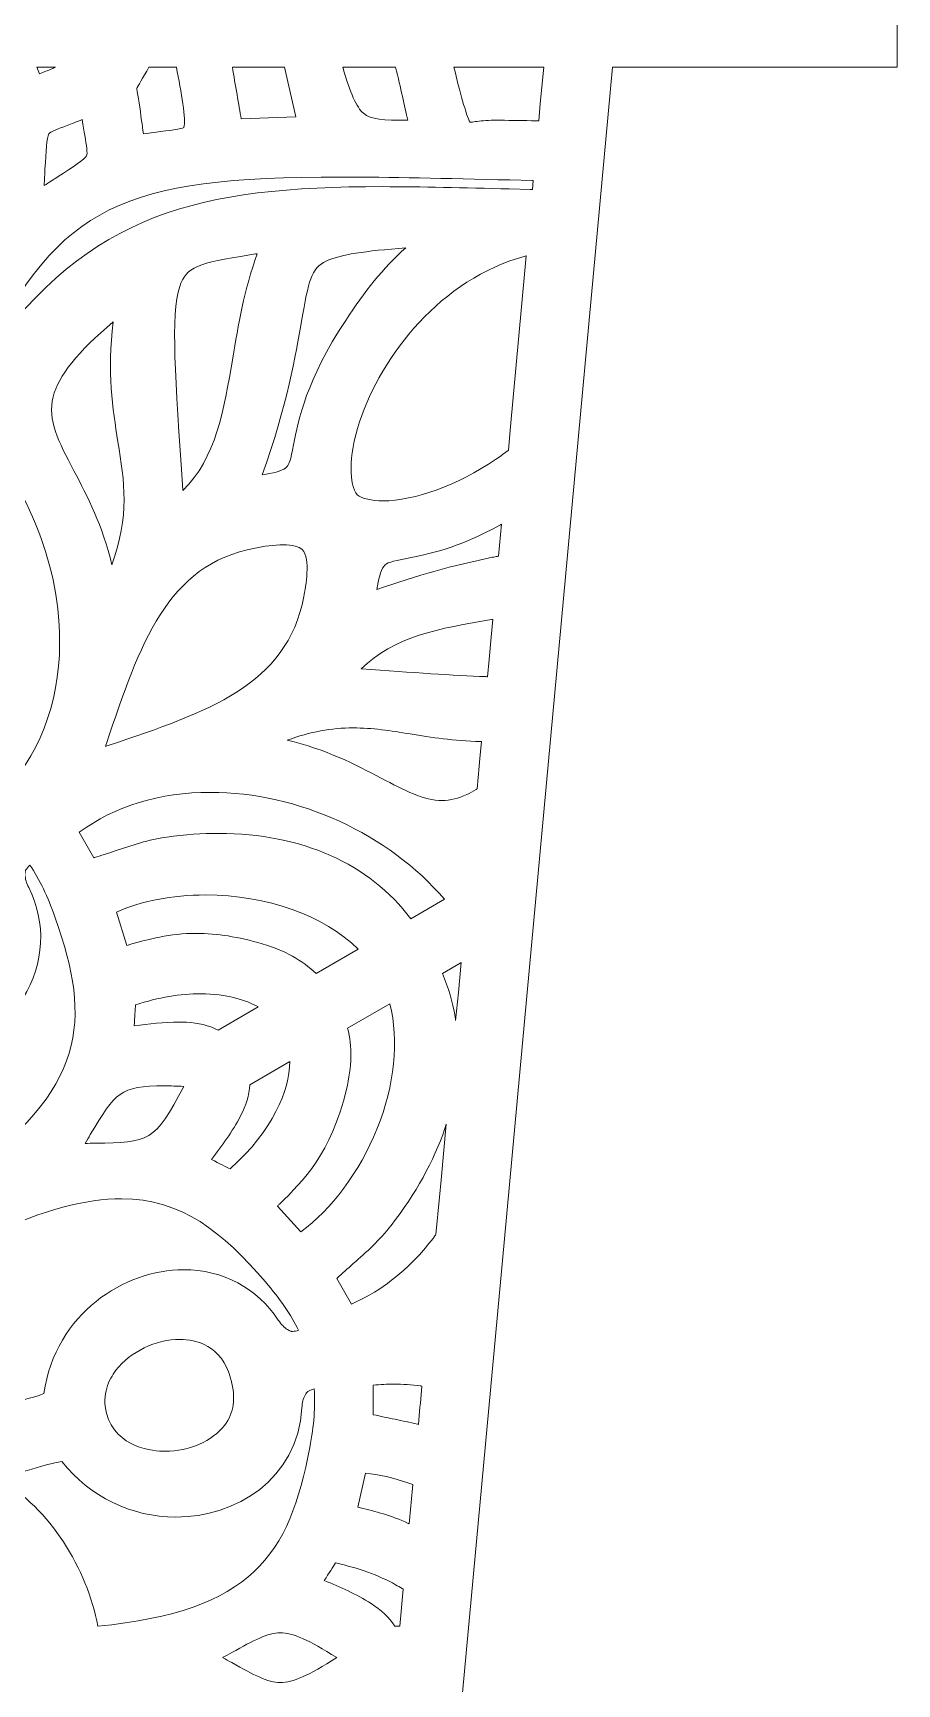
# Model space of a CAD drawing. Extents: x 80 to 1066, y -1043 to 43.
# Drawn here: x 986 to 1065.9, y -303 to -150.4 of the extents above; entities that cross this region are included whole.
import ezdxf

# ---------------------------------------------------------------- set-up
doc = ezdxf.new("R2010")
doc.units = 0
doc.header["$MEASUREMENT"] = 0
doc.layers.add('Layer 1', color=7, linetype='Continuous', lineweight=0)

msp = doc.modelspace()

# ---------------------------------------------------------------- linework, layer by layer
at = {"layer": 'Layer 1'}
for points, knots in [([(1037.64, -94), (1037.64, -94), (1037.41, -92.59), (1037.41, -92.59), (1037.41, -92.59), (1036.56, -87.61), (1036.56, -87.61), (1036.56, -87.61), (1036.43, -86.88), (1036.43, -86.88), (1036.43, -86.88), (1035.02, -78.65), (1035.02, -78.65), (1035.02, -78.65), (1034.97, -78.35), (1034.97, -78.35), (1034.97, -78.35), (1034.37, -74.86), (1034.37, -74.86), (1034.37, -74.86), (1034.1, -73.29), (1034.1, -73.29), (1034.1, -73.29), (1034.1, -73.27), (1034.1, -73.27), (1034.1, -73.27), (1033.83, -71.7), (1033.83, -71.7), (1033.83, -71.7), (1031.07, -55.62), (1031.07, -55.62), (1031.07, -55.62), (938.54, -55.62), (938.54, -55.62), (931.26, -50.6), (929.44, -44.43), (929, -41.81), (928.95, -41.4), (928.9, -41.01), (928.85, -40.61), (928.85, -40.61), (928.85, -40.55), (928.85, -40.55), (928.7, -39.42), (928.54, -38.15), (928.68, -36.99), (929.2, -33.3), (930.32, -29.68), (932.12, -25.92), (932.89, -24.28), (933.68, -22.65), (934.46, -21.02), (935.26, -19.36), (936.06, -17.71), (936.85, -16.04), (943.64, -1.61), (944.02, 12.25), (937.97, 25.18), (934.38, 32.86), (928.56, 38.44), (920.67, 41.76), (920.67, 41.76), (918.1, 42.84), (918.1, 42.84), (918.1, 42.84), (918.14, 40.05), (918.14, 40.05), (918.16, 38.49), (919.03, 37.7), (919.5, 37.26), (919.56, 37.21), (919.62, 37.16), (919.67, 37.11), (929.55, 25.75), (932.25, 13), (927.93, -1.88), (926.79, -5.8), (925, -9.62), (923.29, -13.3), (922.3, -15.41), (921.28, -17.59), (920.37, -19.8), (917.8, -26.07), (915.23, -34.44), (918.1, -43.57), (919.66, -48.57), (922.19, -52.61), (925.63, -55.62), (925.63, -55.62), (891.38, -55.62), (891.38, -55.62), (891.38, -55.62), (890.22, -54.89), (890.22, -54.89), (890.17, -54.85), (890.12, -54.83), (890.07, -54.79), (889.67, -54.32), (889.17, -53.85), (888.48, -53.55), (881.42, -46.8), (879.8, -38.92), (883.53, -29.47), (884.24, -27.68), (884.9, -26.15), (885.55, -24.77), (886.2, -23.4), (886.86, -22.05), (887.54, -20.68), (889.59, -16.54), (891.7, -12.25), (893.01, -7.64), (897.39, 7.87), (895, 21.48), (885.89, 32.8), (882.56, 36.94), (878.42, 39.86), (872.87, 41.97), (872.87, 41.97), (870.86, 39.06), (870.86, 39.06), (873.72, 35.81), (875.98, 33.01), (877.75, 29.87), (884.21, 18.45), (884.48, 6.04), (878.57, -8.07), (877.77, -10), (876.87, -11.95), (875.99, -13.84), (873.82, -18.53), (871.58, -23.39), (870.43, -28.69), (868.13, -39.13), (871.24, -49.1), (878.6, -55.62), (878.6, -55.62), (779.85, -55.62), (779.85, -55.62), (779.85, -55.62), (776.82, -71.69), (776.82, -71.69), (776.82, -71.69), (776.53, -73.26), (776.53, -73.26), (776.53, -73.26), (776.52, -73.28), (776.52, -73.28), (776.52, -73.28), (776.23, -74.86), (776.23, -74.86), (776.23, -74.86), (775.47, -78.89), (775.47, -78.89), (775.47, -78.89), (775.31, -79.73), (775.31, -79.73), (775.31, -79.73), (775.17, -80.46), (775.17, -80.46), (775.17, -80.46), (775.14, -80.6), (775.14, -80.6), (775.14, -80.6), (774, -86.68), (774, -86.68), (774, -86.68), (773.71, -88.25), (773.71, -88.25), (773.71, -88.25), (773.03, -91.84), (773.03, -91.84), (773.03, -91.84), (772.73, -93.41), (772.73, -93.41), (772.73, -93.41), (772.73, -93.43), (772.73, -93.43), (772.73, -93.43), (772.62, -94), (772.62, -94), (772.62, -94), (744.87, -94), (744.87, -94), (744.87, -94), (744.87, -153.55), (744.87, -153.55), (744.87, -153.55), (770.08, -153.55), (770.08, -153.55), (770.08, -153.55), (782.66, -292.7), (782.66, -292.7), (782.66, -292.7), (788.84, -361.13), (788.84, -361.13), (788.84, -361.13), (799.67, -480.93), (799.67, -480.93), (799.67, -480.93), (1009.41, -480.93), (1009.41, -480.93), (1009.41, -480.93), (1020.46, -361.13), (1020.46, -361.13), (1020.46, -361.13), (1020.47, -361.13), (1020.47, -361.13), (1020.47, -361.13), (1029.65, -261.88), (1029.65, -261.88), (1029.65, -261.88), (1031.75, -239.09), (1031.75, -239.09), (1031.75, -239.09), (1039.64, -153.55), (1039.64, -153.55), (1039.64, -153.55), (1065.95, -153.55), (1065.95, -153.55), (1065.95, -153.55), (1065.95, -94), (1065.95, -94), (1065.95, -94), (1037.64, -94), (1037.64, -94)], [0, 0, 0, 0, 1, 1, 1, 2, 2, 2, 3, 3, 3, 4, 4, 4, 5, 5, 5, 6, 6, 6, 7, 7, 7, 8, 8, 8, 9, 9, 9, 10, 10, 10, 11, 11, 11, 12, 12, 12, 13, 13, 13, 14, 14, 14, 15, 15, 15, 16, 16, 16, 17, 17, 17, 18, 18, 18, 19, 19, 19, 20, 20, 20, 21, 21, 21, 22, 22, 22, 23, 23, 23, 24, 24, 24, 25, 25, 25, 26, 26, 26, 27, 27, 27, 28, 28, 28, 29, 29, 29, 30, 30, 30, 31, 31, 31, 32, 32, 32, 33, 33, 33, 34, 34, 34, 35, 35, 35, 36, 36, 36, 37, 37, 37, 38, 38, 38, 39, 39, 39, 40, 40, 40, 41, 41, 41, 42, 42, 42, 43, 43, 43, 44, 44, 44, 45, 45, 45, 46, 46, 46, 47, 47, 47, 48, 48, 48, 49, 49, 49, 50, 50, 50, 51, 51, 51, 52, 52, 52, 53, 53, 53, 54, 54, 54, 55, 55, 55, 56, 56, 56, 57, 57, 57, 58, 58, 58, 59, 59, 59, 60, 60, 60, 61, 61, 61, 62, 62, 62, 63, 63, 63, 64, 64, 64, 65, 65, 65, 66, 66, 66, 67, 67, 67, 68, 68, 68, 69, 69, 69, 70, 70, 70, 71, 71, 71, 72, 72, 72, 73, 73, 73, 74, 74, 74, 75, 75, 75, 75]), ([(986.64, -154.16), (986.55, -153.95), (986.48, -153.75), (986.4, -153.55), (986.4, -153.55), (988.11, -153.55), (988.11, -153.55), (987.99, -153.6), (987.88, -153.65), (987.77, -153.7), (987.41, -153.85), (987.04, -154), (986.64, -154.16)], [0, 0, 0, 0, 1, 1, 1, 2, 2, 2, 3, 3, 3, 4, 4, 4, 4]), ([(999.98, -159.12), (999.72, -159.26), (998.79, -159.38), (998.04, -159.47), (997.52, -159.53), (996.92, -159.61), (996.25, -159.71), (996.19, -159.29), (996.14, -158.88), (996.09, -158.51), (995.92, -157.28), (995.79, -156.3), (995.63, -155.52), (995.72, -155.36), (996.2, -154.52), (996.76, -153.55), (996.76, -153.55), (999.3, -153.55), (999.3, -153.55), (999.75, -155.77), (1000.25, -158.5), (999.98, -159.12)], [0, 0, 0, 0, 1, 1, 1, 2, 2, 2, 3, 3, 3, 4, 4, 4, 5, 5, 5, 6, 6, 6, 7, 7, 7, 7]), ([(1009.29, -153.55), (1009.29, -153.55), (1010.35, -158.14), (1010.35, -158.14), (1010.35, -158.14), (1005.3, -158.31), (1005.3, -158.31), (1005.08, -157.08), (1004.75, -155.15), (1004.48, -153.55), (1004.48, -153.55), (1009.29, -153.55), (1009.29, -153.55)], [0, 0, 0, 0, 1, 1, 1, 2, 2, 2, 3, 3, 3, 4, 4, 4, 4]), ([(1019.58, -153.55), (1020.04, -155.49), (1020.41, -157.12), (1020.71, -158.45), (1018.42, -158.44), (1017.28, -158.4), (1016.61, -157.81), (1015.96, -157.25), (1015.37, -155.96), (1014.7, -153.55), (1014.7, -153.55), (1019.58, -153.55), (1019.58, -153.55)], [0, 0, 0, 0, 1, 1, 1, 2, 2, 2, 3, 3, 3, 4, 4, 4, 4]), ([(1032.96, -156.91), (1032.96, -156.91), (1032.82, -158.5), (1032.82, -158.5), (1032.82, -158.5), (1032.59, -158.5), (1032.59, -158.5), (1031.41, -158.48), (1030.3, -158.47), (1029.27, -158.45), (1029.27, -158.45), (1028.81, -158.45), (1028.81, -158.45), (1028.81, -158.45), (1028.67, -158.45), (1028.67, -158.45), (1027.96, -158.45), (1027.39, -158.52), (1026.95, -158.58), (1026.77, -158.61), (1026.59, -158.63), (1026.47, -158.64), (1026.08, -157.98), (1025.5, -155.74), (1024.97, -153.55), (1024.97, -153.55), (1033.27, -153.55), (1033.27, -153.55), (1033.27, -153.55), (1032.96, -156.91), (1032.96, -156.91)], [0, 0, 0, 0, 1, 1, 1, 2, 2, 2, 3, 3, 3, 4, 4, 4, 5, 5, 5, 6, 6, 6, 7, 7, 7, 8, 8, 8, 9, 9, 9, 10, 10, 10, 10]), ([(987.15, -162.94), (987.24, -161.33), (987.3, -160.06), (987.5, -159.71), (987.6, -159.53), (988.37, -159.24), (989.19, -158.93), (989.59, -158.77), (990.06, -158.6), (990.6, -158.38), (990.69, -158.96), (990.76, -159.45), (990.84, -159.87), (990.97, -160.74), (991.11, -161.56), (991, -161.73), (990.8, -162.08), (989.73, -162.77), (988.38, -163.65), (987.99, -163.9), (987.55, -164.18), (987.07, -164.49), (987.1, -163.92), (987.13, -163.41), (987.15, -162.94)], [0, 0, 0, 0, 1, 1, 1, 2, 2, 2, 3, 3, 3, 4, 4, 4, 5, 5, 5, 6, 6, 6, 7, 7, 7, 8, 8, 8, 8]), ([(1032.23, -164.86), (1032.23, -164.86), (1032.13, -164.86), (1032.13, -164.86), (1032.09, -164.86), (1032.06, -164.85), (1032.03, -164.85), (1032.03, -164.85), (1030.09, -164.8), (1030.09, -164.8), (1025.9, -164.7), (1021.94, -164.59), (1018.37, -164.59), (1001.34, -164.59), (991.3, -166.99), (981.75, -180.3), (981.75, -180.3), (981.57, -180.13), (981.57, -180.13), (988.65, -166.35), (994.22, -163.7), (1014.56, -163.7), (1019.02, -163.7), (1024.18, -163.83), (1030.15, -163.97), (1030.15, -163.97), (1032.21, -164.02), (1032.21, -164.02), (1032.21, -164.02), (1032.31, -164.03), (1032.31, -164.03), (1032.31, -164.03), (1032.23, -164.86), (1032.23, -164.86)], [0, 0, 0, 0, 1, 1, 1, 2, 2, 2, 3, 3, 3, 4, 4, 4, 5, 5, 5, 6, 6, 6, 7, 7, 7, 8, 8, 8, 9, 9, 9, 10, 10, 10, 11, 11, 11, 11]), ([(999.61, -173.83), (1000.2, -172), (1001.28, -171.66), (1006.1, -170.9), (1006.32, -170.86), (1006.54, -170.82), (1006.78, -170.79), (1005.58, -174.08), (1005.02, -177.42), (1004.51, -180.44), (1003.69, -185.33), (1002.96, -189.66), (999.91, -192.69), (999.91, -192.69), (999.91, -192.64), (999.91, -192.64), (999.17, -182.21), (998.77, -176.46), (999.61, -173.83)], [0, 0, 0, 0, 1, 1, 1, 2, 2, 2, 3, 3, 3, 4, 4, 4, 5, 5, 5, 6, 6, 6, 6]), ([(1007.25, -191.23), (1009.55, -184.73), (1010.34, -180.16), (1010.88, -177.02), (1011.53, -173.27), (1011.77, -172.16), (1013.14, -171.48), (1014.43, -170.85), (1016.77, -170.54), (1020.53, -170.25), (1018.4, -172.09), (1016.7, -174.31), (1014.96, -176.95), (1011.3, -182.52), (1010.6, -186.11), (1010.14, -188.47), (1009.87, -189.85), (1009.74, -190.36), (1009.4, -190.61), (1009, -190.9), (1008.19, -191.1), (1007.25, -191.23)], [0, 0, 0, 0, 1, 1, 1, 2, 2, 2, 3, 3, 3, 4, 4, 4, 5, 5, 5, 6, 6, 6, 7, 7, 7, 7]), ([(1031.51, -172.67), (1031.51, -172.67), (1030.21, -186.75), (1030.21, -186.75), (1030.21, -186.75), (1030.01, -188.96), (1030.01, -188.96), (1029.98, -188.99), (1029.94, -189.01), (1029.9, -189.04), (1029.55, -189.31), (1029.19, -189.56), (1028.82, -189.81), (1025.34, -192.17), (1021.34, -193.64), (1018.4, -193.64), (1017.35, -193.64), (1016.51, -193.44), (1016.01, -193.09), (1015.33, -192.12), (1015.14, -189.7), (1016.25, -186.33), (1018.28, -180.17), (1023.78, -173.12), (1031.57, -171.01), (1031.6, -171), (1031.63, -170.99), (1031.66, -170.98), (1031.66, -170.98), (1031.51, -172.67), (1031.51, -172.67)], [0, 0, 0, 0, 1, 1, 1, 2, 2, 2, 3, 3, 3, 4, 4, 4, 5, 5, 5, 6, 6, 6, 7, 7, 7, 8, 8, 8, 9, 9, 9, 10, 10, 10, 10]), ([(993.9, -188.18), (994.49, -191.88), (995, -194.98), (993.33, -199.55), (992.5, -195.94), (991.06, -193.21), (989.83, -190.86), (988.39, -188.14), (987.36, -186.17), (987.9, -184.03), (988.39, -182.08), (990.18, -179.85), (993.46, -177.1), (992.86, -181.74), (993.41, -185.12), (993.9, -188.18)], [0, 0, 0, 0, 1, 1, 1, 2, 2, 2, 3, 3, 3, 4, 4, 4, 5, 5, 5, 5]), ([(988.33, -203.63), (989, -209.46), (987.75, -214.78), (984.82, -218.78), (984.82, -218.78), (982.45, -217.42), (982.45, -217.42), (982.46, -217.41), (982.46, -217.41), (982.46, -217.4), (982.65, -216.76), (982.86, -216.13), (983.09, -215.46), (983.61, -213.93), (984.14, -212.35), (984.37, -210.67), (985.69, -200.87), (982.95, -192.75), (976.81, -188.1), (976.81, -188.1), (978.61, -184.99), (978.61, -184.99), (983.84, -189.46), (987.51, -196.44), (988.33, -203.63)], [0, 0, 0, 0, 1, 1, 1, 2, 2, 2, 3, 3, 3, 4, 4, 4, 5, 5, 5, 6, 6, 6, 7, 7, 7, 8, 8, 8, 8]), ([(1029.1, -198.75), (1029.07, -198.76), (1029.03, -198.76), (1029, -198.77), (1028.85, -198.8), (1028.7, -198.83), (1028.54, -198.86), (1024.95, -199.59), (1021.51, -200.55), (1017.85, -201.84), (1017.99, -200.9), (1018.19, -200.09), (1018.48, -199.7), (1018.73, -199.35), (1019.23, -199.23), (1020.61, -198.96), (1022.5, -198.59), (1025.28, -198.05), (1029.27, -195.86), (1029.3, -195.84), (1029.34, -195.82), (1029.38, -195.8), (1029.38, -195.8), (1029.1, -198.75), (1029.1, -198.75)], [0, 0, 0, 0, 1, 1, 1, 2, 2, 2, 3, 3, 3, 4, 4, 4, 5, 5, 5, 6, 6, 6, 7, 7, 7, 8, 8, 8, 8]), ([(1006.6, -198), (1007.35, -197.86), (1008.32, -197.7), (1009.19, -197.7), (1010.04, -197.7), (1010.65, -197.86), (1010.94, -198.14), (1011.75, -198.97), (1011.25, -201.62), (1011.09, -202.49), (1009.53, -210.7), (1002.24, -213.16), (993, -216.26), (992.92, -216.29), (992.83, -216.32), (992.75, -216.35), (992.77, -216.26), (992.8, -216.17), (992.83, -216.08), (995.94, -206.85), (998.39, -199.56), (1006.6, -198)], [0, 0, 0, 0, 1, 1, 1, 2, 2, 2, 3, 3, 3, 4, 4, 4, 5, 5, 5, 6, 6, 6, 7, 7, 7, 7]), ([(1028.41, -206.23), (1028.41, -206.23), (1028.22, -208.32), (1028.22, -208.32), (1028.22, -208.32), (1028.07, -209.9), (1028.07, -209.9), (1028.07, -209.9), (1027.97, -209.9), (1027.97, -209.9), (1027.95, -209.9), (1027.92, -209.89), (1027.89, -209.89), (1024.97, -209.78), (1021.18, -209.52), (1016.4, -209.18), (1019.39, -206.17), (1023.65, -205.42), (1028.46, -204.61), (1028.46, -204.61), (1028.56, -204.6), (1028.56, -204.6), (1028.56, -204.6), (1028.41, -206.23), (1028.41, -206.23)], [0, 0, 0, 0, 1, 1, 1, 2, 2, 2, 3, 3, 3, 4, 4, 4, 5, 5, 5, 6, 6, 6, 7, 7, 7, 8, 8, 8, 8]), ([(1027.38, -217.47), (1027.38, -217.47), (1027.31, -218.16), (1027.31, -218.16), (1027.31, -218.16), (1027.11, -220.26), (1027.11, -220.26), (1027.08, -220.28), (1027.05, -220.3), (1027.02, -220.33), (1026.73, -220.51), (1026.44, -220.66), (1026.16, -220.79), (1025.38, -221.16), (1024.64, -221.34), (1023.89, -221.34), (1022.18, -221.34), (1020.43, -220.43), (1018.23, -219.27), (1015.88, -218.03), (1013.15, -216.6), (1009.54, -215.77), (1011.68, -215), (1013.66, -214.63), (1015.65, -214.63), (1017.42, -214.63), (1019.12, -214.9), (1020.91, -215.19), (1022.89, -215.51), (1024.95, -215.84), (1027.43, -215.89), (1027.43, -215.89), (1027.52, -215.89), (1027.52, -215.89), (1027.52, -215.89), (1027.38, -217.47), (1027.38, -217.47)], [0, 0, 0, 0, 1, 1, 1, 2, 2, 2, 3, 3, 3, 4, 4, 4, 5, 5, 5, 6, 6, 6, 7, 7, 7, 8, 8, 8, 9, 9, 9, 10, 10, 10, 11, 11, 11, 12, 12, 12, 12]), ([(1003.23, -224.39), (1001.69, -224.39), (1000.07, -224.5), (998.42, -224.72), (996.74, -224.96), (995.17, -225.49), (993.64, -226), (992.97, -226.23), (992.32, -226.45), (991.7, -226.63), (991.69, -226.64), (991.68, -226.64), (991.67, -226.64), (991.67, -226.64), (990.32, -224.28), (990.32, -224.28), (993.6, -221.86), (997.76, -220.59), (1002.45, -220.59), (1010.58, -220.59), (1018.94, -224.44), (1024.1, -230.48), (1024.1, -230.48), (1020.99, -232.28), (1020.99, -232.28), (1017.14, -227.18), (1010.9, -224.39), (1003.23, -224.39)], [0, 0, 0, 0, 1, 1, 1, 2, 2, 2, 3, 3, 3, 4, 4, 4, 5, 5, 5, 6, 6, 6, 7, 7, 7, 8, 8, 8, 9, 9, 9, 9]), ([(985.64, -229.4), (985.43, -228.98), (985.32, -228.59), (985.3, -228.22), (985.29, -227.94), (985.34, -227.84), (985.35, -227.8), (985.44, -227.64), (985.58, -227.47), (985.75, -227.31), (986.65, -228.64), (987.41, -230.23), (988.1, -232.19), (991.48, -241.78), (991.03, -247.97), (979.38, -256.31), (976.33, -252.73), (971.93, -250.17), (967.54, -249.38), (966.61, -249.21), (965.68, -249.13), (964.76, -249.13), (964.76, -249.13), (964.62, -249.13), (964.62, -249.13), (965.26, -248.45), (965.84, -247.83), (966.36, -247.28), (967.61, -245.97), (968.48, -245.07), (968.91, -244.78), (970.53, -245.42), (972.22, -245.75), (973.92, -245.75), (978.49, -245.75), (982.79, -243.39), (985.12, -239.6), (987.1, -236.39), (987.29, -232.67), (985.64, -229.4)], [0, 0, 0, 0, 1, 1, 1, 2, 2, 2, 3, 3, 3, 4, 4, 4, 5, 5, 5, 6, 6, 6, 7, 7, 7, 8, 8, 8, 9, 9, 9, 10, 10, 10, 11, 11, 11, 12, 12, 12, 13, 13, 13, 13]), ([(1007.25, -234.6), (1005.05, -233.95), (1003.06, -233.63), (1001.15, -233.63), (998.65, -233.63), (996.7, -234.18), (994.98, -234.67), (994.89, -234.69), (994.8, -234.72), (994.72, -234.74), (994.72, -234.74), (993.75, -231.68), (993.75, -231.68), (996.03, -230.64), (998.9, -230.08), (1002, -230.08), (1007.71, -230.08), (1012.93, -231.97), (1016.12, -235.09), (1016.12, -235.09), (1012.22, -237.34), (1012.22, -237.34), (1010.96, -236.11), (1009.32, -235.21), (1007.25, -234.6)], [0, 0, 0, 0, 1, 1, 1, 2, 2, 2, 3, 3, 3, 4, 4, 4, 5, 5, 5, 6, 6, 6, 7, 7, 7, 8, 8, 8, 8]), ([(1025.38, -239.09), (1025.38, -239.09), (1025.13, -241.69), (1025.13, -241.69), (1025.12, -241.56), (1025.11, -241.45), (1025.08, -241.33), (1024.84, -239.96), (1024.46, -238.63), (1023.91, -237.33), (1023.91, -237.33), (1025.54, -236.39), (1025.54, -236.39), (1025.54, -236.39), (1025.63, -236.33), (1025.63, -236.33), (1025.63, -236.33), (1025.38, -239.09), (1025.38, -239.09)], [0, 0, 0, 0, 1, 1, 1, 2, 2, 2, 3, 3, 3, 4, 4, 4, 5, 5, 5, 6, 6, 6, 6]), ([(1000.24, -241.85), (1000.01, -241.84), (999.78, -241.84), (999.55, -241.84), (998.14, -241.84), (996.76, -242.01), (995.41, -242.18), (995.45, -241.36), (995.49, -240.68), (995.52, -240.24), (997.66, -239.55), (999.68, -239.21), (1001.55, -239.21), (1003.98, -239.21), (1005.71, -239.79), (1006.88, -240.43), (1006.88, -240.43), (1003.17, -242.57), (1003.17, -242.57), (1002.31, -242.14), (1001.32, -241.9), (1000.24, -241.85)], [0, 0, 0, 0, 1, 1, 1, 2, 2, 2, 3, 3, 3, 4, 4, 4, 5, 5, 5, 6, 6, 6, 7, 7, 7, 7]), ([(1010.81, -261.22), (1010.81, -261.22), (1008.64, -258.85), (1008.64, -258.85), (1008.7, -258.79), (1008.77, -258.72), (1008.84, -258.66), (1011.07, -256.48), (1013.6, -254.02), (1015.03, -248.06), (1015.53, -245.97), (1015.57, -244.1), (1015.14, -242.39), (1015.14, -242.39), (1019.04, -240.15), (1019.04, -240.15), (1019.91, -243.53), (1019.5, -247.65), (1017.85, -251.73), (1016.25, -255.67), (1013.62, -259.2), (1010.81, -261.22)], [0, 0, 0, 0, 1, 1, 1, 2, 2, 2, 3, 3, 3, 4, 4, 4, 5, 5, 5, 6, 6, 6, 7, 7, 7, 7]), ([(1005.24, -250.51), (1005.75, -249.55), (1006.03, -248.57), (1006.08, -247.62), (1006.08, -247.62), (1009.8, -245.48), (1009.8, -245.48), (1009.74, -248.21), (1008.27, -251.79), (1004.28, -255.41), (1003.88, -255.22), (1003.27, -254.91), (1002.55, -254.53), (1003.5, -253.27), (1004.48, -251.97), (1005.24, -250.51)], [0, 0, 0, 0, 1, 1, 1, 2, 2, 2, 3, 3, 3, 4, 4, 4, 5, 5, 5, 5]), ([(998.23, -247.73), (998.75, -247.73), (999.32, -247.75), (999.98, -247.78), (997.29, -252.94), (996.76, -252.95), (991.79, -253.03), (991.49, -253.03), (991.18, -253.04), (990.85, -253.05), (991.02, -252.77), (991.18, -252.5), (991.34, -252.24), (993.68, -248.33), (994.04, -247.73), (998.23, -247.73)], [0, 0, 0, 0, 1, 1, 1, 2, 2, 2, 3, 3, 3, 4, 4, 4, 5, 5, 5, 5]), ([(1023.78, -256.42), (1023.78, -256.42), (1023.63, -258.02), (1023.63, -258.02), (1023.63, -258.02), (1023.31, -261.47), (1023.31, -261.47), (1023.27, -261.51), (1023.24, -261.56), (1023.21, -261.61), (1022.75, -262.21), (1022.28, -262.79), (1021.78, -263.34), (1019.93, -265.35), (1017.82, -266.89), (1015.5, -267.9), (1015.5, -267.9), (1014.14, -265.54), (1014.14, -265.54), (1014.14, -265.54), (1014.14, -265.53), (1014.14, -265.53), (1014.63, -265.08), (1015.13, -264.63), (1015.66, -264.16), (1016.87, -263.1), (1018.12, -261.99), (1019.16, -260.65), (1021.44, -257.71), (1023.1, -254.68), (1024.13, -251.68), (1024.17, -251.54), (1024.21, -251.41), (1024.25, -251.28), (1024.25, -251.28), (1023.78, -256.42), (1023.78, -256.42)], [0, 0, 0, 0, 1, 1, 1, 2, 2, 2, 3, 3, 3, 4, 4, 4, 5, 5, 5, 6, 6, 6, 7, 7, 7, 8, 8, 8, 9, 9, 9, 10, 10, 10, 11, 11, 11, 12, 12, 12, 12]), ([(994.22, -258.17), (999.8, -258.17), (1003.58, -261.24), (1007.54, -265.86), (1008.89, -267.43), (1009.89, -268.89), (1010.6, -270.33), (1010.41, -270.39), (1010.22, -270.43), (1010.05, -270.43), (1010.05, -270.43), (1009.96, -270.43), (1009.96, -270.43), (1009.92, -270.42), (1009.81, -270.41), (1009.57, -270.26), (1009.27, -270.06), (1008.98, -269.77), (1008.73, -269.39), (1006.79, -266.43), (1003.59, -264.73), (999.96, -264.73), (994.51, -264.73), (988.14, -268.73), (987.04, -276.18), (986.37, -276.49), (984.24, -276.99), (981.14, -277.72), (983.95, -272.97), (984.09, -266.47), (982.29, -261.35), (987.02, -259.21), (990.94, -258.17), (994.22, -258.17)], [0, 0, 0, 0, 1, 1, 1, 2, 2, 2, 3, 3, 3, 4, 4, 4, 5, 5, 5, 6, 6, 6, 7, 7, 7, 8, 8, 8, 9, 9, 9, 10, 10, 10, 11, 11, 11, 11]), ([(993.71, -274.03), (995.01, -272.31), (997.41, -271.17), (999.65, -271.17), (1001.05, -271.17), (1003.53, -271.66), (1004.34, -274.89), (1004.34, -274.89), (1004.36, -274.93), (1004.36, -274.93), (1004.82, -276.56), (1004.62, -277.97), (1003.75, -279.12), (1002.66, -280.56), (1000.5, -281.51), (998.25, -281.51), (997.21, -281.51), (993.72, -281.25), (992.84, -278), (992.38, -276.24), (993.06, -274.87), (993.71, -274.03)], [0, 0, 0, 0, 1, 1, 1, 2, 2, 2, 3, 3, 3, 4, 4, 4, 5, 5, 5, 6, 6, 6, 7, 7, 7, 7]), ([(982.85, -284.08), (986.09, -283.1), (987.97, -282.54), (988.72, -282.47), (991.31, -285.73), (995.14, -287.6), (999.25, -287.6), (1004.76, -287.6), (1010.53, -284.13), (1010.91, -277.5), (1010.93, -277.04), (1011.03, -276.64), (1011.2, -276.32), (1011.28, -276.15), (1011.37, -276.04), (1011.45, -275.99), (1011.61, -275.88), (1011.81, -275.81), (1012.05, -275.75), (1012.16, -277.36), (1012.03, -279.11), (1011.64, -281.15), (1009.76, -291.16), (1006.29, -296.29), (992.03, -297.69), (991.03, -292.35), (987.65, -286.79), (982.85, -284.08)], [0, 0, 0, 0, 1, 1, 1, 2, 2, 2, 3, 3, 3, 4, 4, 4, 5, 5, 5, 6, 6, 6, 7, 7, 7, 8, 8, 8, 9, 9, 9, 9]), ([(1021.87, -277.07), (1021.87, -277.07), (1021.83, -277.44), (1021.83, -277.44), (1021.83, -277.44), (1021.69, -279.03), (1021.69, -279.03), (1021.66, -279.02), (1021.62, -279.02), (1021.59, -279.01), (1020.9, -278.84), (1020.21, -278.7), (1019.53, -278.56), (1018.83, -278.42), (1018.18, -278.29), (1017.53, -278.13), (1017.52, -278.13), (1017.52, -278.13), (1017.51, -278.13), (1017.51, -278.13), (1017.51, -275.41), (1017.51, -275.41), (1018.15, -275.34), (1018.8, -275.3), (1019.44, -275.3), (1020.23, -275.3), (1021.05, -275.36), (1021.86, -275.47), (1021.88, -275.47), (1021.9, -275.47), (1021.92, -275.47), (1021.95, -275.48), (1021.99, -275.48), (1022.01, -275.49), (1022.01, -275.49), (1021.87, -277.07), (1021.87, -277.07)], [0, 0, 0, 0, 1, 1, 1, 2, 2, 2, 3, 3, 3, 4, 4, 4, 5, 5, 5, 6, 6, 6, 7, 7, 7, 8, 8, 8, 9, 9, 9, 10, 10, 10, 11, 11, 11, 12, 12, 12, 12]), ([(1021.02, -286.24), (1021.02, -286.24), (1020.99, -286.55), (1020.99, -286.55), (1020.99, -286.55), (1020.83, -288.22), (1020.83, -288.22), (1020.8, -288.2), (1020.77, -288.19), (1020.75, -288.18), (1019.15, -287.45), (1017.67, -287.08), (1016.34, -286.73), (1016.34, -286.73), (1016.09, -286.68), (1016.09, -286.68), (1016.09, -286.68), (1016.79, -283.54), (1016.79, -283.54), (1018.03, -283.67), (1019.37, -283.97), (1020.72, -284.43), (1020.83, -284.48), (1020.96, -284.52), (1021.08, -284.57), (1021.11, -284.58), (1021.14, -284.59), (1021.17, -284.6), (1021.17, -284.6), (1021.02, -286.24), (1021.02, -286.24)], [0, 0, 0, 0, 1, 1, 1, 2, 2, 2, 3, 3, 3, 4, 4, 4, 5, 5, 5, 6, 6, 6, 7, 7, 7, 8, 8, 8, 9, 9, 9, 10, 10, 10, 10]), ([(1019.96, -297.67), (1019.96, -297.67), (1019.5, -297.67), (1019.5, -297.67), (1018.97, -296.88), (1018.24, -296.18), (1017.33, -295.6), (1015.93, -294.71), (1014.44, -294.07), (1012.98, -293.46), (1013.41, -292.77), (1013.79, -292.2), (1014.03, -291.84), (1016.15, -292.3), (1018, -292.98), (1019.58, -293.85), (1019.79, -293.97), (1019.99, -294.09), (1020.19, -294.21), (1020.22, -294.23), (1020.25, -294.25), (1020.28, -294.27), (1020.28, -294.27), (1019.96, -297.67), (1019.96, -297.67)], [0, 0, 0, 0, 1, 1, 1, 2, 2, 2, 3, 3, 3, 4, 4, 4, 5, 5, 5, 6, 6, 6, 7, 7, 7, 8, 8, 8, 8]), ([(1008.91, -302.9), (1007.75, -302.9), (1006.49, -302.2), (1004.42, -301.05), (1004.15, -300.91), (1003.88, -300.75), (1003.58, -300.59), (1003.88, -300.43), (1004.15, -300.28), (1004.42, -300.13), (1006.49, -298.99), (1007.75, -298.29), (1008.91, -298.29), (1010.05, -298.29), (1011.52, -298.94), (1014.13, -300.59), (1011.52, -302.25), (1010.06, -302.9), (1008.91, -302.9)], [0, 0, 0, 0, 1, 1, 1, 2, 2, 2, 3, 3, 3, 4, 4, 4, 5, 5, 5, 6, 6, 6, 6])]:
    msp.add_open_spline(points, degree=3, knots=knots, dxfattribs=at)

doc.saveas('drawing.dxf')
